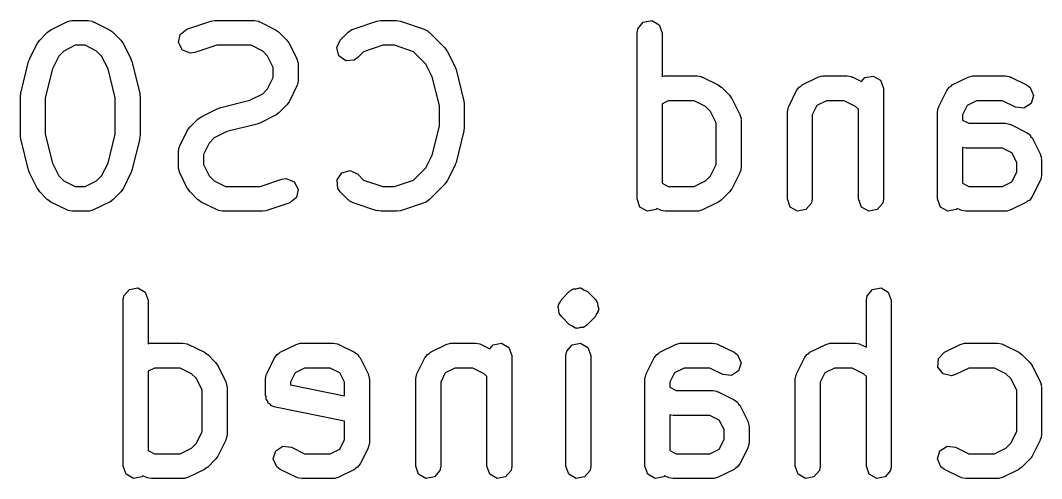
# Model space of a CAD drawing. Extents: x 127.8 to 175.4, y -127 to -66.7.
# Drawn here: x 154.79 to 160.94, y -115.73 to -112.97 of the extents above; entities that cross this region are included whole.
import ezdxf

# ---------------------------------------------------------------- set-up
doc = ezdxf.new("R2010")
doc.units = 0
doc.layers.add('BLACK', color=7, linetype='CONTINUOUS')

msp = doc.modelspace()

# ---------------------------------------------------------------- linework, layer by layer
at = {"layer": 'BLACK', "linetype": 'CONTINUOUS'}
for p, q in [((155.068, -112.976), (155.093, -112.969)), ((155.093, -112.969), (155.097, -112.97)), ((155.097, -112.97), (155.102, -112.968)), ((155.102, -112.968), (155.197, -112.968)), ((155.197, -112.968), (155.223, -112.973)), ((155.223, -112.973), (155.226, -112.976)), ((155.792, -113.02), (155.935, -112.972)), ((155.935, -112.972), (155.957, -112.969)), ((155.957, -112.969), (155.959, -112.968)), ((155.959, -112.968), (156.197, -112.968)), ((156.197, -112.968), (156.223, -112.973)), ((156.223, -112.973), (156.226, -112.976)), ((156.792, -113.02), (156.935, -112.972)), ((156.935, -112.972), (156.957, -112.969)), ((156.957, -112.969), (156.959, -112.968)), ((156.959, -112.968), (157.054, -112.968)), ((157.054, -112.968), (157.076, -112.972)), ((157.076, -112.972), (157.078, -112.972)), ((157.078, -112.972), (157.221, -113.02)), ((158.54, -112.978), (158.591, -112.969)), ((158.591, -112.969), (158.635, -112.995)), ((154.953, -113.038), (154.972, -113.025)), ((154.972, -113.025), (154.973, -113.024)), ((154.973, -113.024), (155.068, -112.976)), ((155.226, -112.976), (155.23, -112.976)), ((155.23, -112.976), (155.326, -113.024)), ((155.326, -113.024), (155.344, -113.037)), ((155.344, -113.037), (155.345, -113.038)), ((155.752, -113.052), (155.792, -113.02)), ((156.226, -112.976), (156.23, -112.976)), ((156.23, -112.976), (156.326, -113.024)), ((156.326, -113.024), (156.344, -113.037)), ((156.344, -113.037), (156.345, -113.038)), ((156.763, -113.038), (156.784, -113.023)), ((156.784, -113.023), (156.789, -113.023)), ((156.789, -113.023), (156.792, -113.02)), ((157.221, -113.02), (157.244, -113.032)), ((157.244, -113.032), (157.246, -113.036)), ((157.246, -113.036), (157.25, -113.038)), ((158.503, -113.043), (158.507, -113.018)), ((158.507, -113.018), (158.54, -112.978)), ((158.635, -112.995), (158.653, -113.043)), ((154.892, -113.105), (154.905, -113.087)), ((154.905, -113.087), (154.906, -113.086)), ((154.906, -113.086), (154.953, -113.038)), ((155.345, -113.038), (155.393, -113.086)), ((155.393, -113.086), (155.406, -113.104)), ((155.742, -113.102), (155.752, -113.052)), ((156.345, -113.038), (156.393, -113.086)), ((156.393, -113.086), (156.406, -113.104)), ((156.694, -113.132), (156.715, -113.086)), ((156.715, -113.086), (156.763, -113.038)), ((157.25, -113.038), (157.345, -113.133)), ((158.503, -114.043), (158.503, -113.043)), ((158.653, -113.043), (158.653, -113.306)), ((154.844, -113.2), (154.892, -113.105)), ((155.051, -113.153), (155.02, -113.183)), ((155.119, -113.118), (155.051, -113.153)), ((155.179, -113.118), (155.119, -113.118)), ((155.248, -113.153), (155.179, -113.118)), ((155.278, -113.183), (155.248, -113.153)), ((155.406, -113.104), (155.407, -113.105)), ((155.407, -113.105), (155.454, -113.2)), ((155.766, -113.147), (155.742, -113.102)), ((155.814, -113.166), (155.766, -113.147)), ((155.971, -113.118), (155.84, -113.162)), ((156.179, -113.118), (155.971, -113.118)), ((156.248, -113.153), (156.179, -113.118)), ((156.278, -113.183), (156.248, -113.153)), ((156.406, -113.104), (156.407, -113.105)), ((156.407, -113.105), (156.454, -113.2)), ((156.707, -113.182), (156.694, -113.132)), ((156.856, -113.157), (156.821, -113.192)), ((156.971, -113.118), (156.856, -113.157)), ((157.042, -113.118), (156.971, -113.118)), ((157.156, -113.157), (157.042, -113.118)), ((157.23, -113.231), (157.156, -113.157)), ((157.345, -113.133), (157.358, -113.152)), ((157.358, -113.152), (157.359, -113.153)), ((157.359, -113.153), (157.407, -113.248)), ((154.791, -113.406), (154.838, -113.216)), ((154.838, -113.216), (154.844, -113.204)), ((154.844, -113.204), (154.844, -113.2)), ((155.02, -113.183), (154.982, -113.26)), ((155.317, -113.26), (155.278, -113.183)), ((155.454, -113.2), (155.458, -113.213)), ((155.458, -113.213), (155.46, -113.216)), ((155.46, -113.216), (155.508, -113.406)), ((155.84, -113.162), (155.814, -113.166)), ((156.312, -113.252), (156.278, -113.183)), ((156.454, -113.2), (156.462, -113.225)), ((156.749, -113.211), (156.707, -113.182)), ((156.8, -113.207), (156.749, -113.211)), ((156.821, -113.192), (156.8, -113.207)), ((154.982, -113.26), (154.939, -113.434)), ((155.36, -113.434), (155.317, -113.26)), ((156.312, -113.311), (156.312, -113.252)), ((156.462, -113.225), (156.461, -113.23)), ((156.461, -113.23), (156.462, -113.234)), ((156.462, -113.234), (156.462, -113.329)), ((157.269, -113.308), (157.23, -113.231)), ((157.407, -113.248), (157.411, -113.26)), ((157.411, -113.26), (157.413, -113.263)), ((157.413, -113.263), (157.46, -113.454)), ((156.278, -113.38), (156.312, -113.311)), ((156.462, -113.329), (156.458, -113.355)), ((157.312, -113.481), (157.269, -113.308)), ((158.653, -113.306), (158.665, -113.302)), ((158.665, -113.302), (158.669, -113.303)), ((158.669, -113.303), (158.673, -113.302)), ((158.673, -113.302), (158.864, -113.302)), ((158.864, -113.302), (158.889, -113.306)), ((158.889, -113.306), (158.893, -113.309)), ((158.893, -113.309), (158.897, -113.31)), ((158.897, -113.31), (158.992, -113.357)), ((159.497, -113.357), (159.592, -113.31)), ((159.592, -113.31), (159.617, -113.302)), ((159.617, -113.302), (159.621, -113.303)), ((159.621, -113.303), (159.625, -113.302)), ((159.625, -113.302), (159.768, -113.302)), ((159.768, -113.302), (159.794, -113.306)), ((159.794, -113.306), (159.797, -113.309)), ((159.797, -113.309), (159.802, -113.31)), ((159.802, -113.31), (159.854, -113.336)), ((159.854, -113.336), (159.874, -113.312)), ((159.874, -113.312), (159.924, -113.303)), ((159.924, -113.303), (159.969, -113.328)), ((159.969, -113.328), (159.986, -113.377)), ((160.401, -113.357), (160.497, -113.31)), ((160.497, -113.31), (160.522, -113.302)), ((160.522, -113.302), (160.526, -113.303)), ((160.526, -113.303), (160.53, -113.302)), ((160.53, -113.302), (160.721, -113.302)), ((160.721, -113.302), (160.746, -113.306)), ((160.746, -113.306), (160.75, -113.309)), ((160.75, -113.309), (160.754, -113.31)), ((160.754, -113.31), (160.849, -113.357)), ((154.791, -113.41), (154.791, -113.406)), ((155.508, -113.406), (155.509, -113.421)), ((156.248, -113.41), (156.278, -113.38)), ((156.454, -113.363), (156.407, -113.458)), ((156.455, -113.358), (156.454, -113.363)), ((156.458, -113.355), (156.455, -113.358)), ((158.992, -113.357), (159.01, -113.371)), ((159.01, -113.371), (159.012, -113.371)), ((159.012, -113.371), (159.059, -113.419)), ((159.416, -113.486), (159.463, -113.391)), ((159.463, -113.391), (159.479, -113.37)), ((159.479, -113.37), (159.489, -113.365)), ((159.489, -113.365), (159.497, -113.357)), ((159.986, -113.377), (159.986, -114.043)), ((160.32, -113.486), (160.368, -113.391)), ((160.368, -113.391), (160.383, -113.37)), ((160.383, -113.37), (160.394, -113.365)), ((160.394, -113.365), (160.401, -113.357)), ((160.849, -113.357), (160.87, -113.373)), ((160.87, -113.373), (160.891, -113.42)), ((154.789, -113.424), (154.791, -113.41)), ((154.789, -113.662), (154.789, -113.424)), ((154.939, -113.434), (154.939, -113.653)), ((155.36, -113.653), (155.36, -113.434)), ((155.509, -113.421), (155.51, -113.424)), ((155.51, -113.424), (155.51, -113.662)), ((155.988, -113.494), (156.171, -113.449)), ((156.171, -113.449), (156.248, -113.41)), ((156.407, -113.458), (156.393, -113.476)), ((157.46, -113.454), (157.461, -113.469)), ((158.691, -113.452), (158.653, -113.471)), ((158.846, -113.452), (158.691, -113.452)), ((158.914, -113.486), (158.846, -113.452)), ((159.059, -113.419), (159.072, -113.437)), ((159.072, -113.437), (159.073, -113.438)), ((159.073, -113.438), (159.121, -113.534)), ((159.643, -113.452), (159.586, -113.48)), ((159.751, -113.452), (159.643, -113.452)), ((159.819, -113.486), (159.751, -113.452)), ((160.548, -113.452), (160.491, -113.48)), ((160.703, -113.452), (160.548, -113.452)), ((160.782, -113.491), (160.703, -113.452)), ((160.891, -113.42), (160.876, -113.469)), ((155.878, -113.548), (155.973, -113.5)), ((155.973, -113.5), (155.985, -113.496)), ((155.985, -113.496), (155.988, -113.494)), ((156.345, -113.525), (156.327, -113.538)), ((156.393, -113.477), (156.345, -113.525)), ((156.393, -113.476), (156.393, -113.477)), ((157.312, -113.606), (157.312, -113.481)), ((157.461, -113.469), (157.462, -113.472)), ((157.462, -113.472), (157.462, -113.615)), ((158.653, -113.471), (158.653, -113.949)), ((158.945, -113.516), (158.914, -113.486)), ((158.979, -113.585), (158.945, -113.516)), ((159.408, -113.52), (159.412, -113.494)), ((159.408, -114.043), (159.408, -113.52)), ((159.412, -113.494), (159.415, -113.49)), ((159.415, -113.49), (159.416, -113.486)), ((159.586, -113.48), (159.558, -113.537)), ((159.836, -113.503), (159.819, -113.486)), ((159.836, -114.043), (159.836, -113.503)), ((160.312, -113.52), (160.317, -113.494)), ((160.312, -114.043), (160.312, -113.52)), ((160.317, -113.494), (160.32, -113.49)), ((160.32, -113.49), (160.32, -113.486)), ((160.491, -113.48), (160.462, -113.537)), ((160.833, -113.497), (160.782, -113.491)), ((160.876, -113.469), (160.833, -113.497)), ((155.811, -113.609), (155.858, -113.562)), ((155.858, -113.562), (155.877, -113.549)), ((155.877, -113.549), (155.878, -113.548)), ((156.218, -113.59), (156.215, -113.592)), ((156.23, -113.587), (156.218, -113.59)), ((156.326, -113.539), (156.23, -113.587)), ((156.327, -113.538), (156.326, -113.539)), ((158.979, -113.835), (158.979, -113.585)), ((159.121, -113.534), (159.129, -113.559)), ((159.129, -113.559), (159.127, -113.563)), ((159.127, -113.563), (159.129, -113.567)), ((159.129, -113.567), (159.129, -113.853)), ((159.558, -113.537), (159.558, -114.043)), ((160.462, -113.537), (160.462, -113.568)), ((160.462, -113.568), (160.5, -113.587)), ((160.5, -113.587), (160.721, -113.587)), ((160.721, -113.587), (160.746, -113.592)), ((155.749, -113.724), (155.796, -113.629)), ((155.796, -113.629), (155.81, -113.611)), ((155.81, -113.611), (155.811, -113.609)), ((156.033, -113.638), (155.956, -113.676)), ((156.215, -113.592), (156.033, -113.638)), ((157.269, -113.779), (157.312, -113.606)), ((157.46, -113.633), (157.413, -113.823)), ((157.462, -113.615), (157.46, -113.63)), ((157.46, -113.63), (157.46, -113.633)), ((160.746, -113.592), (160.75, -113.595)), ((160.75, -113.595), (160.754, -113.595)), ((160.754, -113.595), (160.849, -113.643)), ((160.849, -113.643), (160.87, -113.658)), ((154.79, -113.666), (154.789, -113.662)), ((154.791, -113.681), (154.79, -113.666)), ((154.838, -113.871), (154.791, -113.681)), ((154.939, -113.653), (154.982, -113.827)), ((155.317, -113.827), (155.36, -113.653)), ((155.508, -113.681), (155.46, -113.871)), ((155.51, -113.662), (155.507, -113.677)), ((155.507, -113.677), (155.508, -113.681)), ((155.925, -113.707), (155.891, -113.775)), ((155.956, -113.676), (155.925, -113.707)), ((160.87, -113.658), (160.875, -113.669)), ((160.875, -113.669), (160.883, -113.676)), ((160.883, -113.676), (160.931, -113.772)), ((155.741, -113.758), (155.745, -113.732)), ((155.741, -113.853), (155.741, -113.758)), ((155.745, -113.732), (155.748, -113.729)), ((155.748, -113.729), (155.749, -113.724)), ((155.891, -113.775), (155.891, -113.835)), ((160.483, -113.737), (160.462, -113.734)), ((160.462, -113.734), (160.462, -113.949)), ((160.703, -113.737), (160.483, -113.737)), ((160.76, -113.766), (160.703, -113.737)), ((160.789, -113.823), (160.76, -113.766)), ((160.931, -113.772), (160.938, -113.797)), ((154.982, -113.827), (155.02, -113.904)), ((155.278, -113.904), (155.317, -113.827)), ((155.891, -113.835), (155.925, -113.904)), ((157.23, -113.856), (157.269, -113.779)), ((157.413, -113.823), (157.407, -113.835)), ((157.407, -113.835), (157.407, -113.839)), ((158.945, -113.904), (158.979, -113.835)), ((160.789, -113.883), (160.789, -113.823)), ((160.938, -113.797), (160.937, -113.801)), ((160.937, -113.801), (160.939, -113.805)), ((160.939, -113.805), (160.939, -113.901)), ((154.84, -113.874), (154.838, -113.871)), ((154.844, -113.886), (154.84, -113.874)), ((154.892, -113.982), (154.844, -113.886)), ((155.454, -113.886), (155.407, -113.982)), ((155.455, -113.883), (155.454, -113.886)), ((155.46, -113.871), (155.455, -113.883)), ((155.742, -113.857), (155.741, -113.853)), ((155.741, -113.861), (155.742, -113.857)), ((155.749, -113.886), (155.741, -113.861)), ((155.796, -113.982), (155.749, -113.886)), ((156.696, -113.929), (156.725, -113.887)), ((156.725, -113.887), (156.775, -113.873)), ((156.775, -113.873), (156.821, -113.895)), ((156.821, -113.895), (156.856, -113.93)), ((157.156, -113.93), (157.23, -113.856)), ((157.407, -113.839), (157.359, -113.934)), ((159.121, -113.886), (159.073, -113.982)), ((159.122, -113.882), (159.121, -113.886)), ((159.125, -113.879), (159.122, -113.882)), ((159.129, -113.853), (159.125, -113.879)), ((160.76, -113.94), (160.789, -113.883)), ((155.02, -113.904), (155.051, -113.934)), ((155.051, -113.934), (155.119, -113.968)), ((155.179, -113.968), (155.248, -113.934)), ((155.248, -113.934), (155.278, -113.904)), ((155.925, -113.904), (155.956, -113.934)), ((155.956, -113.934), (156.024, -113.968)), ((156.232, -113.968), (156.364, -113.925)), ((156.364, -113.925), (156.389, -113.921)), ((156.389, -113.921), (156.437, -113.94)), ((156.437, -113.94), (156.462, -113.985)), ((156.7, -113.98), (156.696, -113.929)), ((156.856, -113.93), (156.971, -113.968)), ((157.042, -113.968), (157.156, -113.93)), ((157.345, -113.954), (157.25, -114.049)), ((157.346, -113.952), (157.345, -113.954)), ((157.359, -113.934), (157.346, -113.952)), ((158.653, -113.949), (158.691, -113.968)), ((158.846, -113.968), (158.914, -113.934)), ((158.914, -113.934), (158.945, -113.904)), ((160.462, -113.949), (160.5, -113.968)), ((160.703, -113.968), (160.76, -113.94)), ((160.931, -113.934), (160.883, -114.029)), ((160.934, -113.926), (160.931, -113.93)), ((160.931, -113.93), (160.931, -113.934)), ((160.939, -113.901), (160.934, -113.926)), ((154.893, -113.983), (154.892, -113.982)), ((154.906, -114.001), (154.893, -113.983)), ((154.953, -114.049), (154.906, -114.001)), ((155.119, -113.968), (155.179, -113.968)), ((155.393, -114.001), (155.345, -114.049)), ((155.407, -113.982), (155.393, -114)), ((155.393, -114), (155.393, -114.001)), ((155.798, -113.983), (155.796, -113.982)), ((155.811, -114.001), (155.798, -113.983)), ((155.858, -114.049), (155.811, -114.001)), ((156.024, -113.968), (156.232, -113.968)), ((156.462, -113.985), (156.451, -114.035)), ((156.715, -114.001), (156.7, -113.98)), ((156.763, -114.049), (156.715, -114.001)), ((156.971, -113.968), (157.042, -113.968)), ((158.691, -113.968), (158.846, -113.968)), ((159.059, -114.001), (159.012, -114.049)), ((159.06, -114), (159.059, -114.001)), ((159.073, -113.982), (159.06, -114)), ((160.5, -113.968), (160.703, -113.968)), ((154.955, -114.049), (154.953, -114.049)), ((154.973, -114.063), (154.955, -114.049)), ((155.068, -114.11), (154.973, -114.063)), ((155.326, -114.063), (155.23, -114.11)), ((155.327, -114.062), (155.326, -114.063)), ((155.345, -114.049), (155.327, -114.062)), ((155.86, -114.049), (155.858, -114.049)), ((155.878, -114.063), (155.86, -114.049)), ((155.973, -114.11), (155.878, -114.063)), ((156.411, -114.067), (156.268, -114.115)), ((156.451, -114.035), (156.411, -114.067)), ((156.767, -114.051), (156.763, -114.049)), ((156.769, -114.054), (156.767, -114.051)), ((156.792, -114.067), (156.769, -114.054)), ((156.935, -114.115), (156.792, -114.067)), ((157.221, -114.067), (157.078, -114.115)), ((157.224, -114.064), (157.221, -114.067)), ((157.229, -114.064), (157.224, -114.064)), ((157.25, -114.049), (157.229, -114.064)), ((158.52, -114.092), (158.503, -114.043)), ((158.992, -114.063), (158.897, -114.11)), ((158.993, -114.062), (158.992, -114.063)), ((159.012, -114.049), (158.993, -114.062)), ((159.425, -114.092), (159.408, -114.043)), ((159.553, -114.069), (159.52, -114.108)), ((159.558, -114.043), (159.553, -114.069)), ((159.854, -114.092), (159.836, -114.043)), ((159.982, -114.069), (159.949, -114.108)), ((159.986, -114.043), (159.982, -114.069)), ((160.33, -114.092), (160.312, -114.043)), ((160.849, -114.063), (160.754, -114.11)), ((160.857, -114.055), (160.849, -114.063)), ((160.868, -114.05), (160.857, -114.055)), ((160.883, -114.029), (160.868, -114.05)), ((155.073, -114.111), (155.068, -114.11)), ((155.076, -114.114), (155.073, -114.111)), ((155.102, -114.118), (155.076, -114.114)), ((155.197, -114.118), (155.102, -114.118)), ((155.201, -114.117), (155.197, -114.118)), ((155.205, -114.118), (155.201, -114.117)), ((155.23, -114.11), (155.205, -114.118)), ((155.977, -114.111), (155.973, -114.11)), ((155.981, -114.114), (155.977, -114.111)), ((156.006, -114.118), (155.981, -114.114)), ((156.245, -114.118), (156.006, -114.118)), ((156.246, -114.118), (156.245, -114.118)), ((156.268, -114.115), (156.246, -114.118)), ((156.937, -114.114), (156.935, -114.115)), ((156.959, -114.118), (156.937, -114.114)), ((157.054, -114.118), (156.959, -114.118)), ((157.056, -114.118), (157.054, -114.118)), ((157.078, -114.115), (157.056, -114.118)), ((158.565, -114.117), (158.52, -114.092)), ((158.615, -114.108), (158.565, -114.117)), ((158.621, -114.101), (158.615, -114.108)), ((158.64, -114.11), (158.621, -114.101)), ((158.644, -114.111), (158.64, -114.11)), ((158.647, -114.114), (158.644, -114.111)), ((158.673, -114.118), (158.647, -114.114)), ((158.864, -114.118), (158.673, -114.118)), ((158.868, -114.117), (158.864, -114.118)), ((158.872, -114.118), (158.868, -114.117)), ((158.897, -114.11), (158.872, -114.118)), ((159.47, -114.117), (159.425, -114.092)), ((159.52, -114.108), (159.47, -114.117)), ((159.898, -114.117), (159.854, -114.092)), ((159.949, -114.108), (159.898, -114.117)), ((160.374, -114.117), (160.33, -114.092)), ((160.425, -114.108), (160.374, -114.117)), ((160.431, -114.101), (160.425, -114.108)), ((160.449, -114.11), (160.431, -114.101)), ((160.454, -114.111), (160.449, -114.11)), ((160.457, -114.114), (160.454, -114.111)), ((160.483, -114.118), (160.457, -114.114)), ((160.721, -114.118), (160.483, -114.118)), ((160.725, -114.117), (160.721, -114.118)), ((160.729, -114.118), (160.725, -114.117)), ((160.754, -114.11), (160.729, -114.118)), ((155.408, -114.653), (155.412, -114.628)), ((155.412, -114.628), (155.445, -114.588)), ((155.445, -114.588), (155.496, -114.579)), ((155.496, -114.579), (155.54, -114.605)), ((155.54, -114.605), (155.558, -114.653)), ((158.049, -114.648), (158.096, -114.6)), ((158.096, -114.6), (158.104, -114.595)), ((158.104, -114.595), (158.106, -114.592)), ((158.106, -114.592), (158.109, -114.591)), ((158.109, -114.591), (158.11, -114.591)), ((158.11, -114.591), (158.112, -114.588)), ((158.112, -114.588), (158.114, -114.588)), ((158.114, -114.588), (158.118, -114.585)), ((158.118, -114.585), (158.137, -114.584)), ((158.137, -114.584), (158.156, -114.579)), ((158.156, -114.579), (158.159, -114.58)), ((158.159, -114.58), (158.162, -114.579)), ((158.162, -114.579), (158.165, -114.581)), ((158.165, -114.581), (158.169, -114.581)), ((158.169, -114.581), (158.185, -114.592)), ((158.185, -114.592), (158.202, -114.6)), ((158.202, -114.6), (158.25, -114.648)), ((159.884, -114.653), (159.888, -114.628)), ((159.888, -114.628), (159.921, -114.588)), ((159.921, -114.588), (159.972, -114.579)), ((159.972, -114.579), (160.016, -114.605)), ((160.016, -114.605), (160.034, -114.653)), ((155.408, -115.653), (155.408, -114.653)), ((155.558, -114.653), (155.558, -114.916)), ((158.027, -114.694), (158.03, -114.688)), ((158.032, -114.713), (158.027, -114.694)), ((158.029, -114.682), (158.04, -114.666)), ((158.03, -114.688), (158.029, -114.682)), ((158.04, -114.666), (158.049, -114.648)), ((158.25, -114.648), (158.256, -114.656)), ((158.256, -114.656), (158.258, -114.658)), ((158.258, -114.658), (158.259, -114.661)), ((158.259, -114.661), (158.265, -114.669)), ((158.265, -114.669), (158.267, -114.689)), ((158.267, -114.689), (158.272, -114.708)), ((159.884, -114.937), (159.884, -114.653)), ((160.034, -114.653), (160.034, -115.653)), ((158.034, -114.733), (158.032, -114.713)), ((158.039, -114.741), (158.034, -114.733)), ((158.04, -114.744), (158.039, -114.741)), ((158.043, -114.746), (158.04, -114.744)), ((158.049, -114.754), (158.043, -114.746)), ((158.096, -114.802), (158.049, -114.754)), ((158.25, -114.754), (158.202, -114.802)), ((158.258, -114.736), (158.25, -114.754)), ((158.269, -114.72), (158.258, -114.736)), ((158.272, -114.708), (158.269, -114.714)), ((158.269, -114.714), (158.269, -114.72)), ((158.114, -114.81), (158.096, -114.802)), ((158.13, -114.821), (158.114, -114.81)), ((158.162, -114.818), (158.143, -114.823)), ((158.181, -114.817), (158.162, -114.818)), ((158.185, -114.814), (158.181, -114.817)), ((158.187, -114.814), (158.185, -114.814)), ((158.189, -114.811), (158.187, -114.814)), ((158.192, -114.81), (158.189, -114.811)), ((158.189, -114.811), (158.189, -114.811)), ((158.194, -114.807), (158.192, -114.81)), ((158.202, -114.802), (158.194, -114.807)), ((158.133, -114.821), (158.13, -114.821)), ((158.136, -114.822), (158.133, -114.821)), ((158.14, -114.822), (158.136, -114.822)), ((158.143, -114.823), (158.14, -114.822)), ((155.558, -114.916), (155.569, -114.912)), ((155.569, -114.912), (155.574, -114.913)), ((155.574, -114.913), (155.578, -114.912)), ((155.578, -114.912), (155.768, -114.912)), ((155.768, -114.912), (155.794, -114.916)), ((155.794, -114.916), (155.797, -114.919)), ((155.797, -114.919), (155.802, -114.92)), ((155.802, -114.92), (155.897, -114.967)), ((156.354, -114.967), (156.449, -114.92)), ((156.449, -114.92), (156.474, -114.912)), ((156.474, -114.912), (156.478, -114.913)), ((156.478, -114.913), (156.483, -114.912)), ((156.483, -114.912), (156.673, -114.912)), ((156.673, -114.912), (156.699, -114.916)), ((156.699, -114.916), (156.702, -114.919)), ((156.702, -114.919), (156.707, -114.92)), ((156.707, -114.92), (156.802, -114.967)), ((157.259, -114.967), (157.354, -114.92)), ((157.354, -114.92), (157.379, -114.912)), ((157.379, -114.912), (157.383, -114.913)), ((157.383, -114.913), (157.387, -114.912)), ((157.387, -114.912), (157.53, -114.912)), ((157.53, -114.912), (157.556, -114.916)), ((157.556, -114.916), (157.559, -114.919)), ((157.559, -114.919), (157.564, -114.92)), ((157.564, -114.92), (157.616, -114.946)), ((157.616, -114.946), (157.636, -114.922)), ((157.636, -114.922), (157.686, -114.913)), ((157.686, -114.913), (157.731, -114.938)), ((157.731, -114.938), (157.748, -114.987)), ((158.079, -114.961), (158.112, -114.922)), ((158.112, -114.922), (158.162, -114.913)), ((158.162, -114.913), (158.207, -114.938)), ((158.207, -114.938), (158.224, -114.987)), ((158.64, -114.967), (158.735, -114.92)), ((158.735, -114.92), (158.76, -114.912)), ((158.76, -114.912), (158.764, -114.913)), ((158.764, -114.913), (158.768, -114.912)), ((158.768, -114.912), (158.959, -114.912)), ((158.959, -114.912), (158.984, -114.916)), ((158.984, -114.916), (158.988, -114.919)), ((158.988, -114.919), (158.992, -114.92)), ((158.992, -114.92), (159.088, -114.967)), ((159.544, -114.967), (159.64, -114.92)), ((159.64, -114.92), (159.665, -114.912)), ((159.665, -114.912), (159.669, -114.913)), ((159.669, -114.913), (159.673, -114.912)), ((159.673, -114.912), (159.816, -114.912)), ((159.816, -114.912), (159.842, -114.916)), ((159.842, -114.916), (159.845, -114.919)), ((159.845, -114.919), (159.849, -114.92)), ((159.849, -114.92), (159.884, -114.937)), ((160.354, -114.967), (160.449, -114.92)), ((160.449, -114.92), (160.474, -114.912)), ((160.474, -114.912), (160.478, -114.913)), ((160.478, -114.913), (160.483, -114.912)), ((160.483, -114.912), (160.673, -114.912)), ((160.673, -114.912), (160.699, -114.916)), ((160.699, -114.916), (160.702, -114.919)), ((160.702, -114.919), (160.707, -114.92)), ((160.707, -114.92), (160.802, -114.967)), ((155.897, -114.967), (155.915, -114.981)), ((155.915, -114.981), (155.917, -114.981)), ((155.917, -114.981), (155.964, -115.029)), ((156.273, -115.096), (156.32, -115.001)), ((156.32, -115.001), (156.336, -114.98)), ((156.336, -114.98), (156.346, -114.975)), ((156.346, -114.975), (156.354, -114.967)), ((156.802, -114.967), (156.823, -114.983)), ((156.823, -114.983), (156.827, -114.993)), ((156.827, -114.993), (156.835, -115.001)), ((156.835, -115.001), (156.883, -115.096)), ((157.177, -115.096), (157.225, -115.001)), ((157.225, -115.001), (157.241, -114.98)), ((157.241, -114.98), (157.251, -114.975)), ((157.251, -114.975), (157.259, -114.967)), ((157.748, -114.987), (157.748, -115.653)), ((158.074, -114.987), (158.079, -114.961)), ((158.074, -115.653), (158.074, -114.987)), ((158.224, -114.987), (158.224, -115.653)), ((158.558, -115.096), (158.606, -115.001)), ((158.606, -115.001), (158.622, -114.98)), ((158.622, -114.98), (158.632, -114.975)), ((158.632, -114.975), (158.64, -114.967)), ((159.088, -114.967), (159.108, -114.983)), ((159.108, -114.983), (159.129, -115.03)), ((159.463, -115.096), (159.511, -115.001)), ((159.511, -115.001), (159.526, -114.98)), ((159.526, -114.98), (159.537, -114.975)), ((159.537, -114.975), (159.544, -114.967)), ((160.315, -115.056), (160.319, -115.004)), ((160.319, -115.004), (160.354, -114.967)), ((160.802, -114.967), (160.82, -114.981)), ((160.82, -114.981), (160.821, -114.981)), ((160.821, -114.981), (160.869, -115.029)), ((155.596, -115.062), (155.558, -115.081)), ((155.751, -115.062), (155.596, -115.062)), ((155.819, -115.096), (155.751, -115.062)), ((155.964, -115.029), (155.977, -115.047)), ((155.977, -115.047), (155.978, -115.048)), ((155.978, -115.048), (156.026, -115.144)), ((156.5, -115.062), (156.443, -115.09)), ((156.655, -115.062), (156.5, -115.062)), ((156.712, -115.09), (156.655, -115.062)), ((157.405, -115.062), (157.348, -115.09)), ((157.513, -115.062), (157.405, -115.062)), ((157.581, -115.096), (157.513, -115.062)), ((158.786, -115.062), (158.729, -115.09)), ((158.941, -115.062), (158.786, -115.062)), ((159.02, -115.101), (158.941, -115.062)), ((159.129, -115.03), (159.114, -115.079)), ((159.691, -115.062), (159.634, -115.09)), ((159.798, -115.062), (159.691, -115.062)), ((159.867, -115.096), (159.798, -115.062)), ((160.346, -115.097), (160.315, -115.056)), ((160.5, -115.062), (160.421, -115.101)), ((160.655, -115.062), (160.5, -115.062)), ((160.724, -115.096), (160.655, -115.062)), ((160.869, -115.029), (160.882, -115.047)), ((160.882, -115.047), (160.883, -115.048)), ((160.883, -115.048), (160.931, -115.144)), ((155.558, -115.081), (155.558, -115.559)), ((155.85, -115.126), (155.819, -115.096)), ((155.884, -115.195), (155.85, -115.126)), ((156.265, -115.13), (156.269, -115.104)), ((156.269, -115.104), (156.272, -115.1)), ((156.272, -115.1), (156.273, -115.096)), ((156.443, -115.09), (156.415, -115.147)), ((156.741, -115.147), (156.712, -115.09)), ((156.883, -115.096), (156.89, -115.121)), ((156.89, -115.121), (156.889, -115.125)), ((156.889, -115.125), (156.891, -115.13)), ((157.17, -115.13), (157.174, -115.104)), ((157.174, -115.104), (157.177, -115.1)), ((157.177, -115.1), (157.177, -115.096)), ((157.348, -115.09), (157.32, -115.147)), ((157.598, -115.113), (157.581, -115.096)), ((157.598, -115.653), (157.598, -115.113)), ((158.55, -115.13), (158.555, -115.104)), ((158.555, -115.104), (158.558, -115.1)), ((158.558, -115.1), (158.558, -115.096)), ((158.729, -115.09), (158.7, -115.147)), ((159.071, -115.107), (159.02, -115.101)), ((159.114, -115.079), (159.071, -115.107)), ((159.455, -115.13), (159.46, -115.104)), ((159.46, -115.104), (159.463, -115.1)), ((159.463, -115.1), (159.463, -115.096)), ((159.634, -115.09), (159.605, -115.147)), ((159.884, -115.113), (159.867, -115.096)), ((159.884, -115.653), (159.884, -115.113)), ((160.396, -115.109), (160.346, -115.097)), ((160.421, -115.101), (160.396, -115.109)), ((160.754, -115.126), (160.724, -115.096)), ((160.789, -115.195), (160.754, -115.126)), ((156.026, -115.144), (156.033, -115.169)), ((156.033, -115.169), (156.032, -115.173)), ((156.032, -115.173), (156.034, -115.177)), ((156.034, -115.177), (156.034, -115.463)), ((156.265, -115.225), (156.265, -115.13)), ((156.415, -115.147), (156.415, -115.163)), ((156.415, -115.163), (156.741, -115.229)), ((156.741, -115.229), (156.741, -115.147)), ((156.891, -115.13), (156.891, -115.511)), ((157.17, -115.653), (157.17, -115.13)), ((157.32, -115.147), (157.32, -115.653)), ((158.55, -115.653), (158.55, -115.13)), ((158.7, -115.147), (158.7, -115.178)), ((158.7, -115.178), (158.738, -115.197)), ((159.455, -115.653), (159.455, -115.13)), ((159.605, -115.147), (159.605, -115.653)), ((160.931, -115.144), (160.938, -115.169)), ((160.938, -115.169), (160.937, -115.173)), ((160.937, -115.173), (160.939, -115.177)), ((160.939, -115.177), (160.939, -115.463)), ((155.884, -115.445), (155.884, -115.195)), ((156.269, -115.236), (156.265, -115.225)), ((156.269, -115.249), (156.269, -115.236)), ((156.277, -115.26), (156.269, -115.249)), ((158.738, -115.197), (158.959, -115.197)), ((158.959, -115.197), (158.984, -115.202)), ((158.984, -115.202), (158.988, -115.205)), ((158.988, -115.205), (158.992, -115.205)), ((158.992, -115.205), (159.088, -115.253)), ((160.789, -115.445), (160.789, -115.195)), ((156.282, -115.273), (156.277, -115.26)), ((156.293, -115.279), (156.282, -115.273)), ((156.301, -115.289), (156.293, -115.279)), ((156.325, -115.298), (156.301, -115.289)), ((156.741, -115.382), (156.325, -115.298)), ((159.088, -115.253), (159.108, -115.268)), ((159.108, -115.268), (159.113, -115.279)), ((159.113, -115.279), (159.121, -115.286)), ((159.121, -115.286), (159.169, -115.382)), ((158.721, -115.347), (158.7, -115.344)), ((158.7, -115.344), (158.7, -115.559)), ((158.941, -115.347), (158.721, -115.347)), ((158.998, -115.376), (158.941, -115.347)), ((156.741, -115.493), (156.741, -115.382)), ((159.027, -115.433), (158.998, -115.376)), ((159.027, -115.493), (159.027, -115.433)), ((159.169, -115.382), (159.176, -115.407)), ((159.176, -115.407), (159.175, -115.411)), ((159.175, -115.411), (159.177, -115.415)), ((159.177, -115.415), (159.177, -115.511)), ((155.85, -115.514), (155.884, -115.445)), ((156.026, -115.496), (155.978, -115.592)), ((156.029, -115.489), (156.026, -115.492)), ((156.026, -115.492), (156.026, -115.496)), ((156.034, -115.463), (156.029, -115.489)), ((156.712, -115.55), (156.741, -115.493)), ((158.998, -115.55), (159.027, -115.493)), ((160.754, -115.514), (160.789, -115.445)), ((160.931, -115.496), (160.883, -115.592)), ((160.934, -115.489), (160.931, -115.492)), ((160.931, -115.492), (160.931, -115.496)), ((160.939, -115.463), (160.934, -115.489)), ((155.751, -115.578), (155.819, -115.544)), ((155.819, -115.544), (155.85, -115.514)), ((156.327, -115.561), (156.37, -115.533)), ((156.37, -115.533), (156.421, -115.539)), ((156.421, -115.539), (156.5, -115.578)), ((156.655, -115.578), (156.712, -115.55)), ((156.883, -115.544), (156.835, -115.639)), ((156.884, -115.54), (156.883, -115.544)), ((156.886, -115.536), (156.884, -115.54)), ((156.891, -115.511), (156.886, -115.536)), ((158.941, -115.578), (158.998, -115.55)), ((159.169, -115.544), (159.121, -115.639)), ((159.172, -115.536), (159.169, -115.54)), ((159.169, -115.54), (159.169, -115.544)), ((159.177, -115.511), (159.172, -115.536)), ((160.327, -115.561), (160.37, -115.533)), ((160.37, -115.533), (160.421, -115.539)), ((160.421, -115.539), (160.5, -115.578)), ((160.655, -115.578), (160.724, -115.544)), ((160.724, -115.544), (160.754, -115.514)), ((155.558, -115.559), (155.596, -115.578)), ((155.596, -115.578), (155.751, -115.578)), ((155.964, -115.611), (155.917, -115.659)), ((155.965, -115.61), (155.964, -115.611)), ((155.978, -115.592), (155.965, -115.61)), ((156.312, -115.61), (156.327, -115.561)), ((156.333, -115.657), (156.312, -115.61)), ((156.5, -115.578), (156.655, -115.578)), ((158.7, -115.559), (158.738, -115.578)), ((158.738, -115.578), (158.941, -115.578)), ((160.312, -115.61), (160.327, -115.561)), ((160.333, -115.657), (160.312, -115.61)), ((160.5, -115.578), (160.655, -115.578)), ((160.869, -115.611), (160.821, -115.659)), ((160.87, -115.61), (160.869, -115.611)), ((160.883, -115.592), (160.87, -115.61)), ((155.425, -115.702), (155.408, -115.653)), ((155.897, -115.673), (155.802, -115.72)), ((155.898, -115.672), (155.897, -115.673)), ((155.917, -115.659), (155.898, -115.672)), ((156.354, -115.673), (156.333, -115.657)), ((156.449, -115.72), (156.354, -115.673)), ((156.802, -115.673), (156.707, -115.72)), ((156.81, -115.665), (156.802, -115.673)), ((156.82, -115.66), (156.81, -115.665)), ((156.835, -115.639), (156.82, -115.66)), ((157.187, -115.702), (157.17, -115.653)), ((157.315, -115.679), (157.282, -115.718)), ((157.32, -115.653), (157.315, -115.679)), ((157.616, -115.702), (157.598, -115.653)), ((157.744, -115.679), (157.711, -115.718)), ((157.748, -115.653), (157.744, -115.679)), ((158.092, -115.702), (158.074, -115.653)), ((158.22, -115.679), (158.187, -115.718)), ((158.224, -115.653), (158.22, -115.679)), ((158.568, -115.702), (158.55, -115.653)), ((159.088, -115.673), (158.992, -115.72)), ((159.095, -115.665), (159.088, -115.673)), ((159.106, -115.66), (159.095, -115.665)), ((159.121, -115.639), (159.106, -115.66)), ((159.473, -115.702), (159.455, -115.653)), ((159.601, -115.679), (159.568, -115.718)), ((159.605, -115.653), (159.601, -115.679)), ((159.901, -115.702), (159.884, -115.653)), ((160.029, -115.679), (159.996, -115.718)), ((160.034, -115.653), (160.029, -115.679)), ((160.354, -115.673), (160.333, -115.657)), ((160.449, -115.72), (160.354, -115.673)), ((160.802, -115.673), (160.707, -115.72)), ((160.803, -115.672), (160.802, -115.673)), ((160.821, -115.659), (160.803, -115.672)), ((155.47, -115.727), (155.425, -115.702)), ((155.52, -115.718), (155.47, -115.727)), ((155.526, -115.711), (155.52, -115.718)), ((155.544, -115.72), (155.526, -115.711)), ((155.549, -115.721), (155.544, -115.72)), ((155.552, -115.724), (155.549, -115.721)), ((155.578, -115.728), (155.552, -115.724)), ((155.768, -115.728), (155.578, -115.728)), ((155.773, -115.727), (155.768, -115.728)), ((155.777, -115.728), (155.773, -115.727)), ((155.802, -115.72), (155.777, -115.728)), ((156.454, -115.721), (156.449, -115.72)), ((156.457, -115.724), (156.454, -115.721)), ((156.483, -115.728), (156.457, -115.724)), ((156.673, -115.728), (156.483, -115.728)), ((156.677, -115.727), (156.673, -115.728)), ((156.682, -115.728), (156.677, -115.727)), ((156.707, -115.72), (156.682, -115.728)), ((157.231, -115.727), (157.187, -115.702)), ((157.282, -115.718), (157.231, -115.727)), ((157.66, -115.727), (157.616, -115.702)), ((157.711, -115.718), (157.66, -115.727)), ((158.136, -115.727), (158.092, -115.702)), ((158.187, -115.718), (158.136, -115.727)), ((158.612, -115.727), (158.568, -115.702)), ((158.663, -115.718), (158.612, -115.727)), ((158.669, -115.711), (158.663, -115.718)), ((158.687, -115.72), (158.669, -115.711)), ((158.692, -115.721), (158.687, -115.72)), ((158.695, -115.724), (158.692, -115.721)), ((158.721, -115.728), (158.695, -115.724)), ((158.959, -115.728), (158.721, -115.728)), ((158.963, -115.727), (158.959, -115.728)), ((158.967, -115.728), (158.963, -115.727)), ((158.992, -115.72), (158.967, -115.728)), ((159.517, -115.727), (159.473, -115.702)), ((159.568, -115.718), (159.517, -115.727)), ((159.946, -115.727), (159.901, -115.702)), ((159.996, -115.718), (159.946, -115.727)), ((160.454, -115.721), (160.449, -115.72)), ((160.457, -115.724), (160.454, -115.721)), ((160.483, -115.728), (160.457, -115.724)), ((160.673, -115.728), (160.483, -115.728)), ((160.677, -115.727), (160.673, -115.728)), ((160.682, -115.728), (160.677, -115.727)), ((160.707, -115.72), (160.682, -115.728))]:
    msp.add_line(p, q, dxfattribs=at)

doc.saveas('drawing.dxf')
